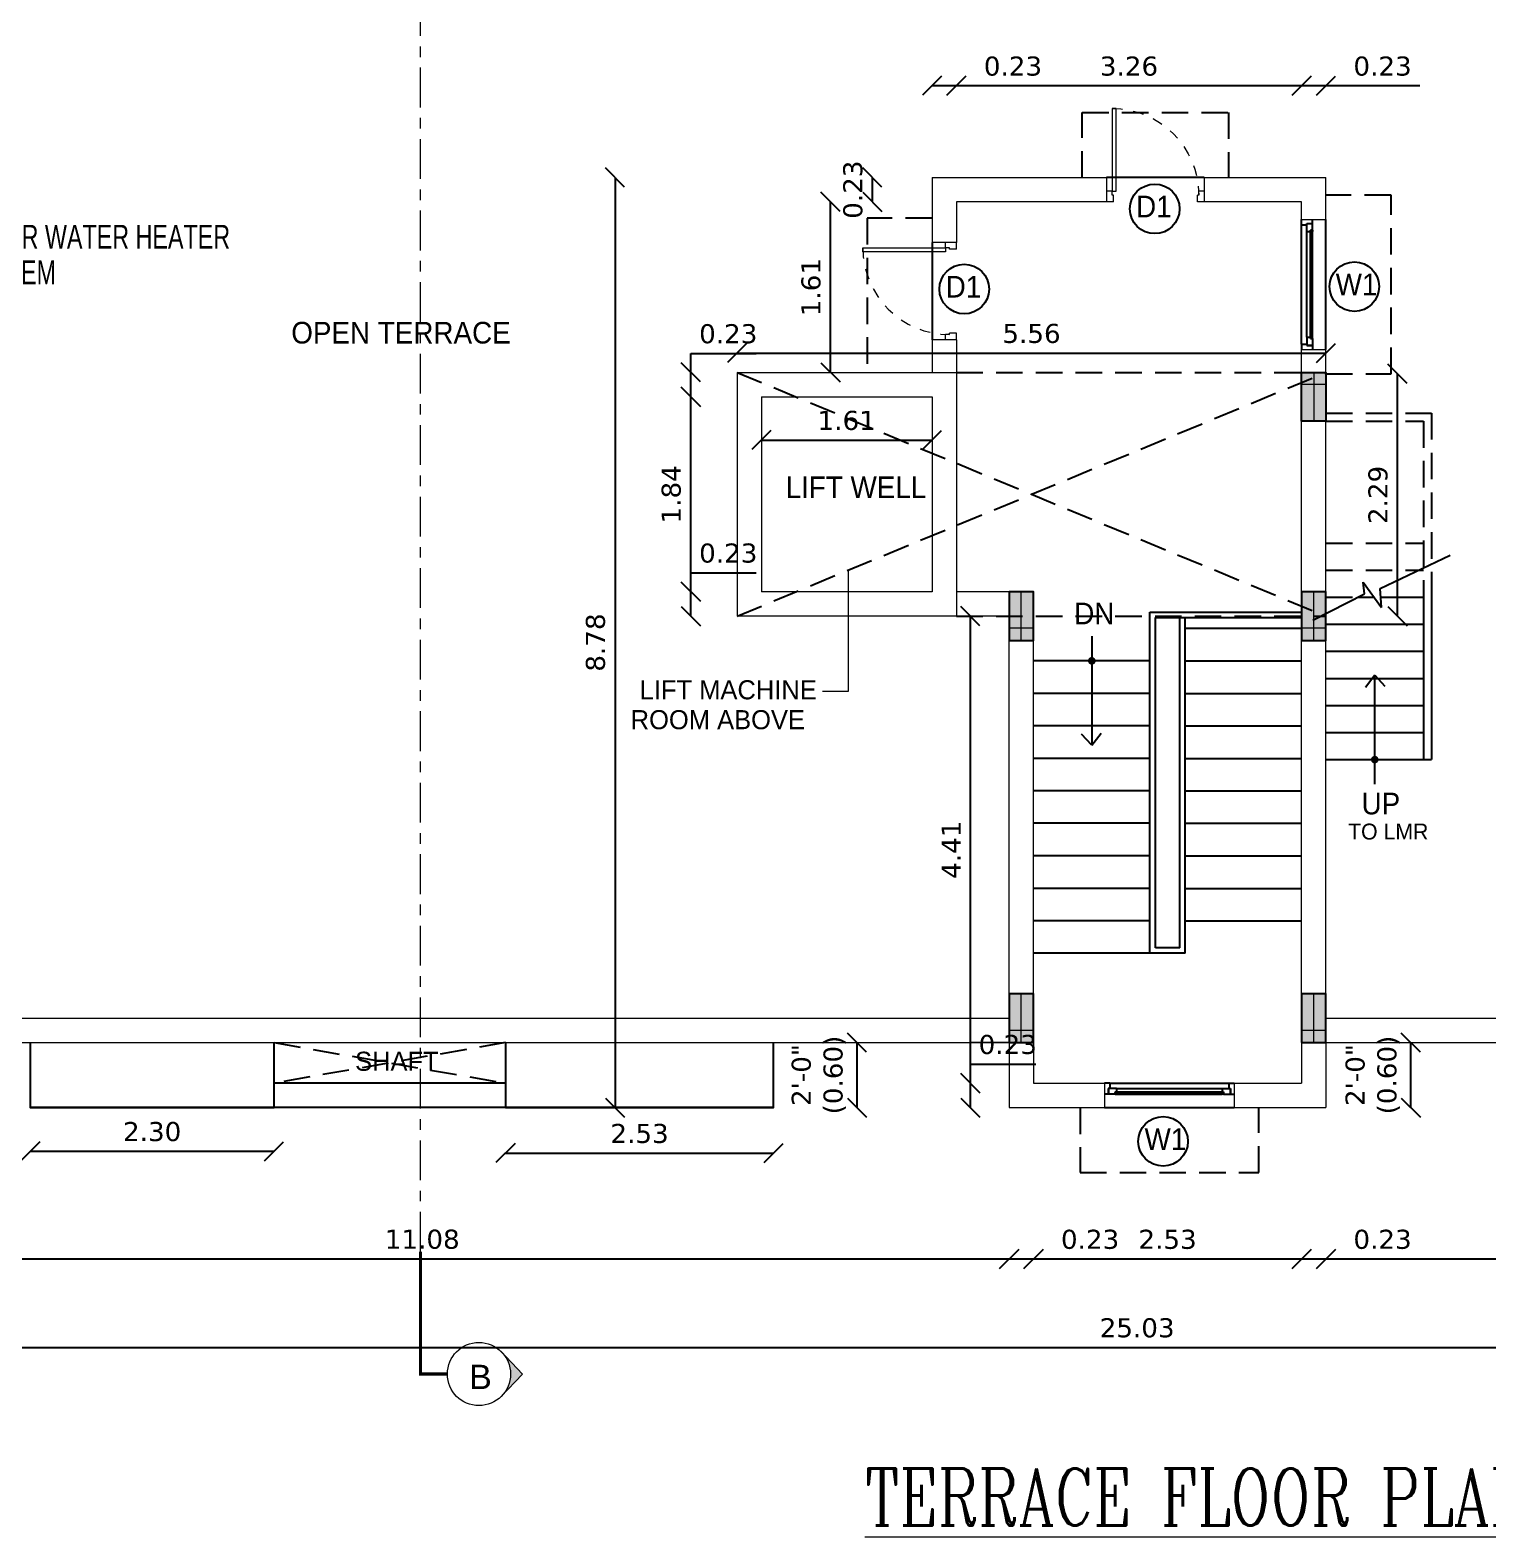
# Model space of a CAD drawing. Header units: metres. Extents: x 922 to 1088, y 813 to 878.
# Drawn here: x 1063.32 to 1077.08, y 821.23 to 835.45 of the extents above; entities that cross this region are included whole.
import ezdxf

# ---------------------------------------------------------------- set-up
doc = ezdxf.new("R2010")
doc.units = ezdxf.units.M
doc.header["$MEASUREMENT"] = 0
doc.header["$PDMODE"] = 2
doc.header["$PDSIZE"] = 50
for name, pattern in [('CENTER', [2, 1.25, -0.25, 0.25, -0.25]), ('HIDDEN', [0.375, 0.25, -0.125]), ('HIDDEN2', [0.1875, 0.125, -0.0625])]:
    doc.linetypes.add(name, pattern=pattern)
doc.layers.get('0').update_dxf_attribs({"lineweight": 0})
doc.layers.get('Defpoints').update_dxf_attribs({"lineweight": 0})
for name, color, linetype in [('ABOVE', 250, 'HIDDEN'), ('col hat', 254, 'Continuous'), ('COLUMN', 2, 'Continuous'), ('RAILING', 251, 'Continuous'), ('ROOM TEXT SCH', 7, 'Continuous'), ('STEPS', 250, 'Continuous'), ('stilt column', 7, 'HIDDEN2'), ('wall1', 125, 'Continuous'), ('WIN TEXT', 7, 'Continuous'), ('window', 252, 'Continuous')]:
    doc.layers.add(name, color=color, linetype=linetype)
for name, color, linetype, lineweight in [('DIM', 3, 'Continuous', 0), ('DOOR', 8, 'Continuous', 0), ('ED', 30, 'Continuous', 0), ('ROOM TEXT', 7, 'Continuous', 0), ('SECLINE', 2, 'CENTER', 0), ('TEXT', 7, 'Continuous', 0), ('wall', 7, 'Continuous', 0)]:
    doc.layers.add(name, color=color, linetype=linetype, lineweight=lineweight)
doc.styles.add('DM', font='arial.ttf', dxfattribs={"width": 0.7})
doc.styles.add('GPL$0$ROMANC', font='romanc', dxfattribs={"width": 0.75})
doc.styles.add('GRIDTEXT', font='arial.ttf', dxfattribs={"height": 6})
doc.styles.get("Standard").update_dxf_attribs({"font": 'verdana.ttf', "height": 0.18})
doc.styles.add('UATEXT', font='GOTHIC.TTF')
doc.styles.add('USA TEXT', font='GOTHIC.TTF', dxfattribs={"width": 0.8})
doc.dimstyles.new('ED', dxfattribs={"dimscale": 0, "dimtxt": 0.18, "dimasz": 0.18, "dimexe": 0, "dimexo": 0, "dimgap": 0.09, "dimtad": 1, "dimtoh": 1, "dimzin": 3, "dimdsep": 46, "dimtxsty": 'Standard', "dimblk": 'OBLIQUE', "dimcen": 0.09, "dimse1": 1, "dimse2": 1, "dimclrd": 251, "dimclrt": 30, "dimadec": 0, "dimazin": 0, "dimtfac": 1, "dimtmove": 0, "dimatfit": 3, "dimldrblk": 'ARCHTICK', "dimfxl": 0, "dimtolj": 1, "dimtzin": 0, "dimarcsym": 0})

# ---------------------------------------------------------------- blocks, each defined once
blk = doc.blocks.new('door 3')
at = {"layer": 'DOOR', "color": 252}
for p, q in [((0, 36), (0, 33.54)), ((0, 33.54), (2.5, 33.54)), ((2.5, 34.04), (4, 34.04)), ((2.5, 34.04), (2.5, 33.54)), ((4, 36), (4, 34.04)), ((0, 2.5), (0, 0)), ((0, 2.5), (2.5, 2.5)), ((2.5, 2.5), (2.5, 2)), ((2.5, 2), (4, 2)), ((4, 2), (4, 0))]:
    blk.add_line(p, q, dxfattribs=at)
at = {"layer": 'DOOR'}
blk.add_lwpolyline([(34.54, 2), (4, 2), (4, 3.5), (34.54, 3.5)], close=True, dxfattribs=at)
at = {"layer": 'DOOR', "color": 233, "linetype": 'HIDDEN'}
blk.add_arc((2.5, 2), 32.03, 0, 90, dxfattribs=at)
blk = doc.blocks.new('A$C2E3D07F4')
at = {"layer": 'col hat'}
h = blk.add_hatch(color=256, dxfattribs=at)
h.paths.add_polyline_path([(-4.5, 0), (-9, 0), (-9, -4.5), (-4.5, -4.5)])
h.paths.add_polyline_path([(-4.5, -4.5), (0, -4.5), (0, 0), (-4.5, 0)])
h.paths.add_polyline_path([(-4.5, -18), (0, -18), (0, -4.5), (-4.5, -4.5)])
h.paths.add_polyline_path([(-4.5, -4.5), (-9, -4.5), (-9, -18), (-4.5, -18)])
at = {"layer": 'COLUMN', "linetype": 'ByBlock'}
blk.add_lwpolyline([(0, 0), (-9, 0), (-9, -18), (0, -18)], close=True, dxfattribs=at)
at = {"layer": 'Defpoints', "color": 1}
for p, q in [((-4.5, 0), (-4.5, -18)), ((-9, -4.5), (0, -4.5))]:
    blk.add_line(p, q, dxfattribs=at)
blk = doc.blocks.new('_Oblique')
at = {"color": 0, "linetype": 'ByBlock', "lineweight": -2}
blk.add_line((-0.5, -0.5), (0.5, 0.5), dxfattribs=at)
blk = doc.blocks.new('*D252')
at = {"layer": 'Defpoints', "color": 0}
for p in [(1061.48, 826.126), (1072.558, 825.283), (1072.558, 823.854)]:
    blk.add_point(p, dxfattribs=at)
at = {"layer": 'ED', "color": 251, "lineweight": -2}
blk.add_line((1061.48, 823.854), (1072.558, 823.854), dxfattribs=at)
at = {"layer": 'ED', "color": 251, "lineweight": -2, "xscale": 0.18, "yscale": 0.18, "zscale": 0.18, "rotation": 180}
blk.add_blockref('_Oblique', (1061.48, 823.854), dxfattribs=at)
at = {"layer": 'ED', "color": 251, "lineweight": -2, "xscale": 0.18, "yscale": 0.18, "zscale": 0.18}
blk.add_blockref('_Oblique', (1072.558, 823.854), dxfattribs=at)
at = {"layer": 'ED', "color": 30, "insert": (1067.019, 824.039), "char_height": 0.18, "attachment_point": 5}
blk.add_mtext('\\A1;11.08', dxfattribs=at)
blk = doc.blocks.new('_ArchTick')
at = {"color": 0, "const_width": 0.15}
blk.add_lwpolyline([(-0.5, -0.5), (0.5, 0.5)], dxfattribs=at)
blk = doc.blocks.new('*D253')
at = {"layer": 'Defpoints', "color": 0}
for p in [(1072.788, 825.513), (1072.558, 825.283), (1072.788, 823.854)]:
    blk.add_point(p, dxfattribs=at)
at = {"layer": 'ED', "color": 251, "lineweight": -2}
for p, q in [((1072.558, 823.854), (1072.788, 823.854)), ((1072.788, 823.854), (1073.675, 823.854))]:
    blk.add_line(p, q, dxfattribs=at)
at = {"layer": 'ED', "color": 251, "lineweight": -2, "xscale": 0.18, "yscale": 0.18, "zscale": 0.18, "rotation": 180}
blk.add_blockref('_Oblique', (1072.558, 823.854), dxfattribs=at)
at = {"layer": 'ED', "color": 251, "lineweight": -2, "xscale": 0.18, "yscale": 0.18, "zscale": 0.18}
blk.add_blockref('_Oblique', (1072.788, 823.854), dxfattribs=at)
at = {"layer": 'ED', "color": 30, "insert": (1073.322, 824.038), "char_height": 0.18, "attachment_point": 5}
blk.add_mtext('\\A1;0.23', dxfattribs=at)
blk = doc.blocks.new('*D254')
at = {"layer": 'Defpoints', "color": 0}
for p in [(1072.788, 825.513), (1075.318, 825.513), (1075.318, 823.854)]:
    blk.add_point(p, dxfattribs=at)
at = {"layer": 'ED', "color": 251, "lineweight": -2}
blk.add_line((1072.788, 823.854), (1075.318, 823.854), dxfattribs=at)
at = {"layer": 'ED', "color": 251, "lineweight": -2, "xscale": 0.18, "yscale": 0.18, "zscale": 0.18, "rotation": 180}
blk.add_blockref('_Oblique', (1072.788, 823.854), dxfattribs=at)
at = {"layer": 'ED', "color": 251, "lineweight": -2, "xscale": 0.18, "yscale": 0.18, "zscale": 0.18}
blk.add_blockref('_Oblique', (1075.318, 823.854), dxfattribs=at)
at = {"layer": 'ED', "color": 30, "insert": (1074.053, 824.038), "char_height": 0.18, "attachment_point": 5}
blk.add_mtext('\\A1;2.53', dxfattribs=at)
blk = doc.blocks.new('*D255')
at = {"layer": 'Defpoints', "color": 0}
for p in [(1075.318, 825.513), (1075.548, 825.283), (1075.548, 823.854)]:
    blk.add_point(p, dxfattribs=at)
at = {"layer": 'ED', "color": 251, "lineweight": -2}
for p, q in [((1075.318, 823.854), (1075.548, 823.854)), ((1075.548, 823.854), (1076.435, 823.854))]:
    blk.add_line(p, q, dxfattribs=at)
at = {"layer": 'ED', "color": 251, "lineweight": -2, "xscale": 0.18, "yscale": 0.18, "zscale": 0.18, "rotation": 180}
blk.add_blockref('_Oblique', (1075.318, 823.854), dxfattribs=at)
at = {"layer": 'ED', "color": 251, "lineweight": -2, "xscale": 0.18, "yscale": 0.18, "zscale": 0.18}
blk.add_blockref('_Oblique', (1075.548, 823.854), dxfattribs=at)
at = {"layer": 'ED', "color": 30, "insert": (1076.082, 824.038), "char_height": 0.18, "attachment_point": 5}
blk.add_mtext('\\A1;0.23', dxfattribs=at)
blk = doc.blocks.new('*D256')
at = {"layer": 'Defpoints', "color": 0}
for p in [(1082.985, 826.126), (1075.548, 825.283), (1082.985, 823.854)]:
    blk.add_point(p, dxfattribs=at)
at = {"layer": 'ED', "color": 251, "lineweight": -2}
blk.add_line((1075.548, 823.854), (1082.985, 823.854), dxfattribs=at)
at = {"layer": 'ED', "color": 251, "lineweight": -2, "xscale": 0.18, "yscale": 0.18, "zscale": 0.18, "rotation": 180}
blk.add_blockref('_Oblique', (1075.548, 823.854), dxfattribs=at)
at = {"layer": 'ED', "color": 251, "lineweight": -2, "xscale": 0.18, "yscale": 0.18, "zscale": 0.18}
blk.add_blockref('_Oblique', (1082.985, 823.854), dxfattribs=at)
at = {"layer": 'ED', "color": 30, "insert": (1079.267, 824.034), "char_height": 0.18, "attachment_point": 5}
blk.add_mtext('\\A1;7.44', dxfattribs=at)
blk = doc.blocks.new('*D63')
at = {"layer": 'Defpoints', "color": 0}
for p in [(1061.25, 823.714), (1086.282, 823.714), (1086.282, 823.02)]:
    blk.add_point(p, dxfattribs=at)
at = {"layer": 'ED', "color": 251, "lineweight": -2}
blk.add_line((1061.25, 823.02), (1086.282, 823.02), dxfattribs=at)
at = {"layer": 'ED', "color": 251, "lineweight": -2, "xscale": 0.18, "yscale": 0.18, "zscale": 0.18, "rotation": 180}
blk.add_blockref('_Oblique', (1061.25, 823.02), dxfattribs=at)
at = {"layer": 'ED', "color": 251, "lineweight": -2, "xscale": 0.18, "yscale": 0.18, "zscale": 0.18}
blk.add_blockref('_Oblique', (1086.282, 823.02), dxfattribs=at)
at = {"layer": 'ED', "color": 30, "insert": (1073.766, 823.203), "char_height": 0.18, "attachment_point": 5}
blk.add_mtext('\\A1;25.03', dxfattribs=at)
blk = doc.blocks.new('*D65')
at = {"layer": 'Defpoints', "color": 0}
for p in [(1046.787, 826.51), (1047.681, 826.51), (1075.707, 825.896)]:
    blk.add_point(p, dxfattribs=at)
at = {"layer": 'ED', "color": 251, "lineweight": -2}
blk.add_line((1047.681, 825.896), (1047.681, 826.51), dxfattribs=at)
at = {"layer": 'ED', "color": 251, "lineweight": -2, "xscale": 0.18, "yscale": 0.18, "zscale": 0.18}
for p, rotation in [((1047.681, 826.51), 90), ((1047.681, 825.896), 270)]:
    blk.add_blockref('_Oblique', p, dxfattribs=dict(at, rotation=rotation))
at = {"layer": 'ED', "color": 30, "insert": (1047.32, 826.203), "char_height": 0.18, "attachment_point": 5, "rotation": 90}
blk.add_mtext('\\A1;2\'-0"\\P(0.60) ', dxfattribs=at)
blk = doc.blocks.new('*D264')
at = {"layer": 'Defpoints', "color": 0}
for p in [(1063.32, 825.283), (1065.62, 825.283), (1065.62, 824.871)]:
    blk.add_point(p, dxfattribs=at)
at = {"layer": 'ED', "color": 251, "lineweight": -2}
blk.add_line((1063.32, 824.871), (1065.62, 824.871), dxfattribs=at)
at = {"layer": 'ED', "color": 251, "lineweight": -2, "xscale": 0.18, "yscale": 0.18, "zscale": 0.18, "rotation": 180}
blk.add_blockref('_Oblique', (1063.32, 824.871), dxfattribs=at)
at = {"layer": 'ED', "color": 251, "lineweight": -2, "xscale": 0.18, "yscale": 0.18, "zscale": 0.18}
blk.add_blockref('_Oblique', (1065.62, 824.871), dxfattribs=at)
at = {"layer": 'ED', "color": 30, "insert": (1064.47, 825.055), "char_height": 0.18, "attachment_point": 5}
blk.add_mtext('\\A1;2.30', dxfattribs=at)
blk = doc.blocks.new('*D265')
at = {"layer": 'Defpoints', "color": 0}
for p in [(1067.805, 825.283), (1070.335, 825.283), (1070.335, 824.853)]:
    blk.add_point(p, dxfattribs=at)
at = {"layer": 'ED', "color": 251, "lineweight": -2}
blk.add_line((1067.805, 824.853), (1070.335, 824.853), dxfattribs=at)
at = {"layer": 'ED', "color": 251, "lineweight": -2, "xscale": 0.18, "yscale": 0.18, "zscale": 0.18, "rotation": 180}
blk.add_blockref('_Oblique', (1067.805, 824.853), dxfattribs=at)
at = {"layer": 'ED', "color": 251, "lineweight": -2, "xscale": 0.18, "yscale": 0.18, "zscale": 0.18}
blk.add_blockref('_Oblique', (1070.335, 824.853), dxfattribs=at)
at = {"layer": 'ED', "color": 30, "insert": (1069.07, 825.037), "char_height": 0.18, "attachment_point": 5}
blk.add_mtext('\\A1;2.53', dxfattribs=at)
blk = doc.blocks.new('*D272')
at = {"layer": 'Defpoints', "color": 0}
for p in [(1072.06, 834.928), (1071.83, 834.061), (1072.06, 833.831)]:
    blk.add_point(p, dxfattribs=at)
at = {"layer": 'ED', "color": 251, "lineweight": -2}
for p, q in [((1071.83, 834.928), (1072.06, 834.928)), ((1072.06, 834.928), (1072.947, 834.928))]:
    blk.add_line(p, q, dxfattribs=at)
at = {"layer": 'ED', "color": 251, "lineweight": -2, "xscale": 0.18, "yscale": 0.18, "zscale": 0.18, "rotation": 180}
blk.add_blockref('_Oblique', (1071.83, 834.928), dxfattribs=at)
at = {"layer": 'ED', "color": 251, "lineweight": -2, "xscale": 0.18, "yscale": 0.18, "zscale": 0.18}
blk.add_blockref('_Oblique', (1072.06, 834.928), dxfattribs=at)
at = {"layer": 'ED', "color": 30, "insert": (1072.594, 835.111), "char_height": 0.18, "attachment_point": 5}
blk.add_mtext('\\A1;0.23', dxfattribs=at)
blk = doc.blocks.new('*D225')
at = {"layer": 'Defpoints', "color": 0}
for p in [(1075.318, 834.928), (1072.06, 833.831), (1075.318, 833.831)]:
    blk.add_point(p, dxfattribs=at)
at = {"layer": 'ED', "color": 251, "lineweight": -2}
blk.add_line((1072.06, 834.928), (1075.318, 834.928), dxfattribs=at)
at = {"layer": 'ED', "color": 251, "lineweight": -2, "xscale": 0.18, "yscale": 0.18, "zscale": 0.18, "rotation": 180}
blk.add_blockref('_Oblique', (1072.06, 834.928), dxfattribs=at)
at = {"layer": 'ED', "color": 251, "lineweight": -2, "xscale": 0.18, "yscale": 0.18, "zscale": 0.18}
blk.add_blockref('_Oblique', (1075.318, 834.928), dxfattribs=at)
at = {"layer": 'ED', "color": 30, "insert": (1073.689, 835.111), "char_height": 0.18, "attachment_point": 5}
blk.add_mtext('\\A1;3.26', dxfattribs=at)
blk = doc.blocks.new('*D226')
at = {"layer": 'Defpoints', "color": 0}
for p in [(1075.548, 834.928), (1075.548, 834.061), (1075.318, 833.831)]:
    blk.add_point(p, dxfattribs=at)
at = {"layer": 'ED', "color": 251, "lineweight": -2}
for p, q in [((1075.318, 834.928), (1075.548, 834.928)), ((1075.548, 834.928), (1076.435, 834.928))]:
    blk.add_line(p, q, dxfattribs=at)
at = {"layer": 'ED', "color": 251, "lineweight": -2, "xscale": 0.18, "yscale": 0.18, "zscale": 0.18, "rotation": 180}
blk.add_blockref('_Oblique', (1075.318, 834.928), dxfattribs=at)
at = {"layer": 'ED', "color": 251, "lineweight": -2, "xscale": 0.18, "yscale": 0.18, "zscale": 0.18}
blk.add_blockref('_Oblique', (1075.548, 834.928), dxfattribs=at)
at = {"layer": 'ED', "color": 30, "insert": (1076.082, 835.111), "char_height": 0.18, "attachment_point": 5}
blk.add_mtext('\\A1;0.23', dxfattribs=at)
blk = doc.blocks.new('*D52')
at = {"layer": 'Defpoints', "color": 0}
for p in [(1072.192, 825.513), (1072.788, 825.513), (1072.558, 825.283)]:
    blk.add_point(p, dxfattribs=at)
at = {"layer": 'ED', "color": 251, "lineweight": -2}
for p, q in [((1072.192, 825.513), (1072.192, 825.693)), ((1072.192, 825.693), (1072.809, 825.693)), ((1072.192, 825.283), (1072.192, 825.513))]:
    blk.add_line(p, q, dxfattribs=at)
at = {"layer": 'ED', "color": 251, "lineweight": -2, "xscale": 0.18, "yscale": 0.18, "zscale": 0.18}
for p, rotation in [((1072.192, 825.513), 90), ((1072.192, 825.283), 270)]:
    blk.add_blockref('_Oblique', p, dxfattribs=dict(at, rotation=rotation))
at = {"layer": 'ED', "color": 30, "insert": (1072.545, 825.877), "char_height": 0.18, "attachment_point": 5}
blk.add_mtext('\\A1;0.23', dxfattribs=at)
blk = doc.blocks.new('*D227')
at = {"layer": 'Defpoints', "color": 0}
for p in [(1072.192, 829.921), (1072.558, 829.921), (1072.788, 825.513)]:
    blk.add_point(p, dxfattribs=at)
at = {"layer": 'ED', "color": 251, "lineweight": -2}
blk.add_line((1072.192, 825.513), (1072.192, 829.921), dxfattribs=at)
at = {"layer": 'ED', "color": 251, "lineweight": -2, "xscale": 0.18, "yscale": 0.18, "zscale": 0.18}
for p, rotation in [((1072.192, 829.921), 90), ((1072.192, 825.513), 270)]:
    blk.add_blockref('_Oblique', p, dxfattribs=dict(at, rotation=rotation))
at = {"layer": 'ED', "color": 30, "insert": (1072.011, 827.717), "char_height": 0.18, "attachment_point": 5, "rotation": 90}
blk.add_mtext('\\A1;4.41', dxfattribs=at)
blk = doc.blocks.new('*D228')
at = {"layer": 'Defpoints', "color": 0}
for p in [(1069.554, 830.151), (1070.22, 830.151), (1069.99, 829.921)]:
    blk.add_point(p, dxfattribs=at)
at = {"layer": 'ED', "color": 251, "lineweight": -2}
for p, q in [((1069.554, 830.151), (1069.554, 830.331)), ((1069.554, 830.331), (1070.171, 830.331)), ((1069.554, 829.921), (1069.554, 830.151))]:
    blk.add_line(p, q, dxfattribs=at)
at = {"layer": 'ED', "color": 251, "lineweight": -2, "xscale": 0.18, "yscale": 0.18, "zscale": 0.18}
for p, rotation in [((1069.554, 830.151), 90), ((1069.554, 829.921), 270)]:
    blk.add_blockref('_Oblique', p, dxfattribs=dict(at, rotation=rotation))
at = {"layer": 'ED', "color": 30, "insert": (1069.907, 830.515), "char_height": 0.18, "attachment_point": 5}
blk.add_mtext('\\A1;0.23', dxfattribs=at)
blk = doc.blocks.new('*D229')
at = {"layer": 'Defpoints', "color": 0}
for p in [(1069.554, 831.991), (1070.22, 831.991), (1070.22, 830.151)]:
    blk.add_point(p, dxfattribs=at)
at = {"layer": 'ED', "color": 251, "lineweight": -2}
blk.add_line((1069.554, 830.151), (1069.554, 831.991), dxfattribs=at)
at = {"layer": 'ED', "color": 251, "lineweight": -2, "xscale": 0.18, "yscale": 0.18, "zscale": 0.18}
for p, rotation in [((1069.554, 831.991), 90), ((1069.554, 830.151), 270)]:
    blk.add_blockref('_Oblique', p, dxfattribs=dict(at, rotation=rotation))
at = {"layer": 'ED', "color": 30, "insert": (1069.37, 831.071), "char_height": 0.18, "attachment_point": 5, "rotation": 90}
blk.add_mtext('\\A1;1.84', dxfattribs=at)
blk = doc.blocks.new('*D230')
at = {"layer": 'Defpoints', "color": 0}
for p in [(1069.554, 832.221), (1069.99, 832.221), (1070.22, 831.991)]:
    blk.add_point(p, dxfattribs=at)
at = {"layer": 'ED', "color": 251, "lineweight": -2}
for p, q in [((1069.554, 832.221), (1069.554, 832.401)), ((1069.554, 832.401), (1070.171, 832.401)), ((1069.554, 831.991), (1069.554, 832.221))]:
    blk.add_line(p, q, dxfattribs=at)
at = {"layer": 'ED', "color": 251, "lineweight": -2, "xscale": 0.18, "yscale": 0.18, "zscale": 0.18}
for p, rotation in [((1069.554, 832.221), 90), ((1069.554, 831.991), 270)]:
    blk.add_blockref('_Oblique', p, dxfattribs=dict(at, rotation=rotation))
at = {"layer": 'ED', "color": 30, "insert": (1069.907, 832.585), "char_height": 0.18, "attachment_point": 5}
blk.add_mtext('\\A1;0.23', dxfattribs=at)
blk = doc.blocks.new('*D231')
at = {"layer": 'Defpoints', "color": 0}
for p in [(1070.22, 831.991), (1071.83, 831.991), (1071.83, 831.583)]:
    blk.add_point(p, dxfattribs=at)
at = {"layer": 'ED', "color": 251, "lineweight": -2}
blk.add_line((1070.22, 831.583), (1071.83, 831.583), dxfattribs=at)
at = {"layer": 'ED', "color": 251, "lineweight": -2, "xscale": 0.18, "yscale": 0.18, "zscale": 0.18, "rotation": 180}
blk.add_blockref('_Oblique', (1070.22, 831.583), dxfattribs=at)
at = {"layer": 'ED', "color": 251, "lineweight": -2, "xscale": 0.18, "yscale": 0.18, "zscale": 0.18}
blk.add_blockref('_Oblique', (1071.83, 831.583), dxfattribs=at)
at = {"layer": 'ED', "color": 30, "insert": (1071.025, 831.767), "char_height": 0.18, "attachment_point": 5}
blk.add_mtext('\\A1;1.61', dxfattribs=at)
blk = doc.blocks.new('*D232')
at = {"layer": 'Defpoints', "color": 0}
for p in [(1070.872, 833.831), (1072.06, 833.831), (1071.83, 832.221)]:
    blk.add_point(p, dxfattribs=at)
at = {"layer": 'ED', "color": 251, "lineweight": -2}
blk.add_line((1070.872, 832.221), (1070.872, 833.831), dxfattribs=at)
at = {"layer": 'ED', "color": 251, "lineweight": -2, "xscale": 0.18, "yscale": 0.18, "zscale": 0.18}
for p, rotation in [((1070.872, 833.831), 90), ((1070.872, 832.221), 270)]:
    blk.add_blockref('_Oblique', p, dxfattribs=dict(at, rotation=rotation))
at = {"layer": 'ED', "color": 30, "insert": (1070.689, 833.026), "char_height": 0.18, "attachment_point": 5, "rotation": 90}
blk.add_mtext('\\A1;1.61', dxfattribs=at)
blk = doc.blocks.new('*D53')
at = {"layer": 'Defpoints', "color": 0}
for p in [(1071.267, 834.061), (1071.83, 834.061), (1072.06, 833.831)]:
    blk.add_point(p, dxfattribs=at)
at = {"layer": 'ED', "color": 251, "lineweight": -2}
blk.add_line((1071.267, 833.831), (1071.267, 834.061), dxfattribs=at)
at = {"layer": 'ED', "color": 251, "lineweight": -2, "xscale": 0.18, "yscale": 0.18, "zscale": 0.18}
for p, rotation in [((1071.267, 834.061), 90), ((1071.267, 833.831), 270)]:
    blk.add_blockref('_Oblique', p, dxfattribs=dict(at, rotation=rotation))
at = {"layer": 'ED', "color": 30, "insert": (1071.084, 833.946), "char_height": 0.18, "attachment_point": 5, "rotation": 90}
blk.add_mtext('\\A1;0.23', dxfattribs=at)
blk = doc.blocks.new('*D54')
at = {"layer": 'Defpoints', "color": 0}
for p in [(1071.83, 834.061), (1068.839, 825.283), (1072.558, 825.283)]:
    blk.add_point(p, dxfattribs=at)
at = {"layer": 'ED', "color": 251, "lineweight": -2}
blk.add_line((1068.839, 834.061), (1068.839, 825.283), dxfattribs=at)
at = {"layer": 'ED', "color": 251, "lineweight": -2, "xscale": 0.18, "yscale": 0.18, "zscale": 0.18}
for p, rotation in [((1068.839, 834.061), 90), ((1068.839, 825.283), 270)]:
    blk.add_blockref('_Oblique', p, dxfattribs=dict(at, rotation=rotation))
at = {"layer": 'ED', "color": 30, "insert": (1068.655, 829.672), "char_height": 0.18, "attachment_point": 5, "rotation": 90}
blk.add_mtext('\\A1;8.78', dxfattribs=at)
blk = doc.blocks.new('*D236')
at = {"layer": 'Defpoints', "color": 0}
for p in [(1075.548, 832.404), (1069.99, 832.221), (1075.548, 832.208)]:
    blk.add_point(p, dxfattribs=at)
at = {"layer": 'ED', "color": 251, "lineweight": -2}
blk.add_line((1069.99, 832.404), (1075.548, 832.404), dxfattribs=at)
at = {"layer": 'ED', "color": 251, "lineweight": -2, "xscale": 0.18, "yscale": 0.18, "zscale": 0.18, "rotation": 180}
blk.add_blockref('_Oblique', (1069.99, 832.404), dxfattribs=at)
at = {"layer": 'ED', "color": 251, "lineweight": -2, "xscale": 0.18, "yscale": 0.18, "zscale": 0.18}
blk.add_blockref('_Oblique', (1075.548, 832.404), dxfattribs=at)
at = {"layer": 'ED', "color": 30, "insert": (1072.769, 832.588), "char_height": 0.18, "attachment_point": 5}
blk.add_mtext('\\A1;5.56', dxfattribs=at)
blk = doc.blocks.new('*D56')
at = {"layer": 'Defpoints', "color": 0}
for p in [(1075.548, 832.208), (1076.223, 832.208), (1076.282, 829.921)]:
    blk.add_point(p, dxfattribs=at)
at = {"layer": 'ED', "color": 251, "lineweight": -2}
blk.add_line((1076.223, 829.921), (1076.223, 832.208), dxfattribs=at)
at = {"layer": 'ED', "color": 251, "lineweight": -2, "xscale": 0.18, "yscale": 0.18, "zscale": 0.18}
for p, rotation in [((1076.223, 832.208), 90), ((1076.223, 829.921), 270)]:
    blk.add_blockref('_Oblique', p, dxfattribs=dict(at, rotation=rotation))
at = {"layer": 'ED', "color": 30, "insert": (1076.04, 831.065), "char_height": 0.18, "attachment_point": 5, "rotation": 90}
blk.add_mtext('\\A1;2.29', dxfattribs=at)
blk = doc.blocks.new('*D88')
at = {"layer": 'Defpoints', "color": 0}
for p in [(1070.22, 825.896), (1071.123, 825.896), (1070.22, 825.283)]:
    blk.add_point(p, dxfattribs=at)
at = {"layer": 'ED', "color": 251, "lineweight": -2}
blk.add_line((1071.123, 825.283), (1071.123, 825.896), dxfattribs=at)
at = {"layer": 'ED', "color": 251, "lineweight": -2, "xscale": 0.18, "yscale": 0.18, "zscale": 0.18}
for p, rotation in [((1071.123, 825.896), 90), ((1071.123, 825.283), 270)]:
    blk.add_blockref('_Oblique', p, dxfattribs=dict(at, rotation=rotation))
at = {"layer": 'ED', "color": 30, "insert": (1070.762, 825.59), "char_height": 0.18, "attachment_point": 5, "rotation": 90}
blk.add_mtext('\\A1;2\'-0"\\P(0.60) ', dxfattribs=at)
blk = doc.blocks.new('*D91')
at = {"layer": 'Defpoints', "color": 0}
for p in [(1075.408, 825.896), (1076.349, 825.896), (1075.408, 825.283)]:
    blk.add_point(p, dxfattribs=at)
at = {"layer": 'ED', "color": 251, "lineweight": -2}
blk.add_line((1076.349, 825.283), (1076.349, 825.896), dxfattribs=at)
at = {"layer": 'ED', "color": 251, "lineweight": -2, "xscale": 0.18, "yscale": 0.18, "zscale": 0.18}
for p, rotation in [((1076.349, 825.896), 90), ((1076.349, 825.283), 270)]:
    blk.add_blockref('_Oblique', p, dxfattribs=dict(at, rotation=rotation))
at = {"layer": 'ED', "color": 30, "insert": (1075.989, 825.59), "char_height": 0.18, "attachment_point": 5, "rotation": 90}
blk.add_mtext('\\A1;2\'-0"\\P(0.60)  ', dxfattribs=at)

msp = doc.modelspace()

# ---------------------------------------------------------------- hatches: boundary and pattern name
at = {"layer": 'SECLINE'}
msp.add_hatch(color=41, dxfattribs=at).paths.add_polyline_path([(1067.965, 822.768), (1067.78, 822.963, -0.372105), (1067.78, 822.573)])

# ---------------------------------------------------------------- linework, layer by layer
at = {"layer": 'ABOVE'}
for p, q in [((1069.99, 829.921), (1075.548, 832.221)), ((1069.99, 832.221), (1075.548, 829.921)), ((1072.06, 832.221), (1075.548, 832.221)), ((1072.06, 829.921), (1075.548, 829.921)), ((1065.62, 825.896), (1067.805, 825.513)), ((1067.805, 825.896), (1065.62, 825.513))]:
    msp.add_line(p, q, dxfattribs=at)
for points in [[(1073.248, 834.061), (1073.248, 834.675), (1074.628, 834.675), (1074.628, 834.061)], [(1075.548, 832.208), (1076.162, 832.208), (1076.162, 833.895), (1075.548, 833.895)], [(1071.83, 833.678), (1071.217, 833.678), (1071.217, 832.221)], [(1073.227, 825.283), (1073.227, 824.67), (1074.913, 824.67), (1074.913, 825.283)]]:
    msp.add_lwpolyline(points, dxfattribs=at)
at = {"layer": 'ED'}
msp.add_lwpolyline([(1071.039, 830.356), (1071.039, 829.21), (1070.796, 829.21)], dxfattribs=at)
at = {"layer": 'RAILING', "linetype": 'HIDDEN'}
for p, q in [((1075.548, 831.838), (1076.545, 831.838)), ((1076.545, 831.838), (1076.545, 830.1)), ((1075.548, 831.761), (1076.468, 831.761)), ((1076.468, 831.761), (1076.468, 830.1))]:
    msp.add_line(p, q, dxfattribs=at)
at = {"layer": 'RAILING'}
for p, q in [((1076.468, 830.1), (1076.468, 828.567)), ((1076.545, 830.1), (1076.545, 828.567)), ((1073.887, 826.739), (1073.887, 829.959)), ((1073.887, 829.959), (1075.318, 829.959)), ((1073.938, 826.79), (1073.938, 829.908)), ((1073.938, 829.908), (1075.318, 829.908)), ((1074.168, 826.79), (1074.168, 829.908)), ((1074.219, 826.739), (1074.219, 829.908)), ((1074.168, 826.79), (1073.938, 826.79)), ((1074.219, 826.739), (1073.887, 826.739))]:
    msp.add_line(p, q, dxfattribs=at)
at = {"layer": 'SECLINE', "linetype": 'CENTER', "ltscale": 0.3}
msp.add_line((1067.003, 823.923), (1067.003, 841.829), dxfattribs=at)
at = {"layer": 'SECLINE', "color": 41, "linetype": 'Continuous'}
for q in [(1067.76, 822.984), (1067.76, 822.552)]:
    msp.add_line((1067.965, 822.768), q, dxfattribs=at)
at = {"layer": 'SECLINE', "linetype": 'CENTER', "ltscale": 0.3, "const_width": 0.0303}
msp.add_lwpolyline([(1067.256, 822.768), (1067.003, 822.768), (1067.003, 823.923)], dxfattribs=at)
at = {"layer": 'SECLINE', "color": 41, "linetype": 'Continuous'}
msp.add_circle((1067.554, 822.768), 0.298, dxfattribs=at)
msp.add_circle((1067.554, 822.768), 0.298, dxfattribs=at)
at = {"layer": 'STEPS'}
for p, q in [((1074.398, 834.061), (1073.478, 834.061)), ((1071.83, 833.448), (1071.83, 832.528)), ((1075.851, 830.1), (1076.001, 830.1)), ((1076.065, 830.1), (1076.468, 830.1)), ((1074.219, 829.806), (1075.318, 829.806)), ((1075.548, 829.845), (1076.468, 829.845)), ((1073.887, 829.499), (1072.788, 829.499)), ((1074.219, 829.499), (1075.318, 829.499)), ((1075.548, 829.589), (1076.468, 829.589)), ((1075.548, 829.334), (1076.468, 829.334)), ((1073.887, 829.192), (1072.788, 829.192)), ((1074.219, 829.192), (1075.318, 829.192)), ((1075.548, 829.078), (1076.468, 829.078)), ((1073.887, 828.886), (1072.788, 828.886)), ((1074.219, 828.886), (1075.318, 828.886)), ((1075.548, 828.823), (1076.468, 828.823)), ((1073.887, 828.579), (1072.788, 828.579)), ((1074.219, 828.579), (1075.318, 828.579)), ((1075.548, 828.567), (1076.468, 828.567)), ((1076.468, 828.567), (1076.545, 828.567)), ((1073.887, 828.272), (1072.788, 828.272)), ((1074.219, 828.272), (1075.318, 828.272)), ((1073.887, 827.966), (1072.788, 827.966)), ((1074.219, 827.966), (1075.318, 827.966)), ((1073.887, 827.659), (1072.788, 827.659)), ((1074.219, 827.659), (1075.318, 827.659)), ((1073.887, 827.352), (1072.788, 827.352)), ((1074.219, 827.352), (1075.318, 827.352)), ((1073.887, 827.046), (1072.788, 827.046)), ((1074.219, 827.046), (1075.318, 827.046)), ((1073.887, 826.739), (1072.788, 826.739))]:
    msp.add_line(p, q, dxfattribs=at)
at = {"layer": 'STEPS', "linetype": 'HIDDEN'}
for p, q in [((1075.548, 830.611), (1076.468, 830.611)), ((1075.548, 830.356), (1076.468, 830.356)), ((1075.548, 830.1), (1075.851, 830.1))]:
    msp.add_line(p, q, dxfattribs=at)
at = {"layer": 'wall', "color": 1}
for p, q in [((1071.83, 834.061), (1073.478, 834.061)), ((1071.83, 834.061), (1071.83, 833.448)), ((1073.478, 834.061), (1073.478, 833.831)), ((1074.398, 834.061), (1075.548, 834.061)), ((1074.398, 834.061), (1074.398, 833.831)), ((1075.548, 833.665), (1075.548, 834.061)), ((1073.478, 833.831), (1072.06, 833.831)), ((1072.06, 833.831), (1072.06, 833.448)), ((1075.318, 833.831), (1074.398, 833.831)), ((1075.318, 833.665), (1075.318, 833.831)), ((1075.318, 833.665), (1075.548, 833.665)), ((1072.06, 833.448), (1071.83, 833.448)), ((1072.06, 832.528), (1071.83, 832.528)), ((1071.83, 832.528), (1071.83, 832.221)), ((1072.06, 832.528), (1072.06, 832.221)), ((1075.318, 825.896), (1075.318, 832.438)), ((1075.318, 832.438), (1075.548, 832.438)), ((1075.548, 826.126), (1075.548, 832.438)), ((1069.99, 832.221), (1072.06, 832.221)), ((1069.99, 832.221), (1069.99, 829.921)), ((1072.06, 832.221), (1072.06, 829.921)), ((1070.22, 831.991), (1071.83, 831.991)), ((1070.22, 831.991), (1070.22, 830.151)), ((1071.83, 831.991), (1071.83, 830.151)), ((1071.83, 830.151), (1070.22, 830.151)), ((1072.788, 830.151), (1072.06, 830.151)), ((1072.06, 829.921), (1069.99, 829.921)), ((1072.558, 829.921), (1072.06, 829.921)), ((1072.788, 825.896), (1072.788, 829.921)), ((1072.558, 826.356), (1072.558, 829.691)), ((1065.62, 825.896), (1065.62, 825.283)), ((1067.805, 825.283), (1067.805, 825.896)), ((1072.788, 825.896), (1072.194, 825.896)), ((1072.558, 825.896), (1072.558, 825.283)), ((1072.788, 825.896), (1072.788, 825.513)), ((1075.318, 825.896), (1075.548, 825.896)), ((1075.318, 825.896), (1075.318, 825.513)), ((1075.548, 825.896), (1075.548, 825.283)), ((1072.788, 825.513), (1073.457, 825.513)), ((1073.457, 825.513), (1073.457, 825.283)), ((1074.683, 825.513), (1075.318, 825.513)), ((1074.683, 825.513), (1074.683, 825.283)), ((1072.558, 825.283), (1073.457, 825.283)), ((1074.683, 825.283), (1075.548, 825.283))]:
    msp.add_line(p, q, dxfattribs=at)
for points in [[(1075.548, 825.896), (1083.215, 825.896), (1083.215, 826.51), (1086.282, 826.51), (1086.282, 840.425), (1079.957, 840.424), (1079.957, 836.208), (1077.465, 836.208), (1077.465, 840.425), (1072.558, 840.425), (1072.558, 839.198), (1066.31, 839.198), (1066.31, 840.425), (1060.637, 840.425), (1060.637, 835.978), (1061.25, 835.978), (1061.25, 832.221), (1061.25, 825.896), (1072.558, 825.896)], [(1086.052, 828.499), (1086.052, 840.195), (1080.187, 840.194), (1080.187, 835.978), (1077.235, 835.978), (1077.235, 840.195), (1072.788, 840.195), (1072.788, 838.968), (1066.08, 838.968), (1066.08, 840.195), (1060.867, 840.195), (1060.867, 836.208), (1061.48, 836.208), (1061.48, 832.221), (1061.48, 826.126), (1072.558, 826.126)], [(1075.548, 826.126), (1082.985, 826.126), (1082.985, 826.74)]]:
    msp.add_lwpolyline(points, dxfattribs=at)
at = {"layer": 'wall', "color": 1, "const_width": 0.0345}
for points in [[(1073.357, 829.499, 1), (1073.319, 829.499, 1)], [(1075.99, 828.567, 1), (1076.027, 828.567, 1)]]:
    msp.add_lwpolyline(points, format="xyb", close=True, dxfattribs=at)
at = {"layer": 'wall1', "color": 251}
for p, q in [((1076.059, 830.181), (1076.72, 830.496)), ((1075.912, 830.131), (1075.898, 830.243)), ((1075.898, 830.243), (1076.072, 830.003)), ((1075.424, 829.882), (1075.912, 830.131)), ((1076.072, 830.003), (1076.059, 830.181)), ((1073.338, 829.731), (1073.338, 828.702)), ((1076.008, 829.365), (1075.921, 829.248)), ((1076.008, 828.336), (1076.008, 829.365)), ((1076.008, 829.365), (1076.104, 829.26)), ((1073.338, 828.702), (1073.242, 828.807)), ((1073.338, 828.702), (1073.426, 828.818))]:
    msp.add_line(p, q, dxfattribs=at)
at = {"layer": 'WIN TEXT', "color": 8}
for centre in [(1073.932, 833.765), (1072.134, 833.008), (1075.816, 833.031), (1074.011, 824.964)]:
    msp.add_circle(centre, 0.234, dxfattribs=at)
at = {"layer": 'window', "color": 252}
for p, q in [((1075.318, 833.614), (1075.318, 833.665)), ((1075.318, 832.489), (1075.318, 833.614)), ((1075.318, 833.614), (1075.369, 833.614)), ((1075.369, 833.627), (1075.421, 833.627)), ((1075.369, 833.627), (1075.421, 833.627)), ((1075.369, 833.55), (1075.369, 833.627)), ((1075.369, 833.614), (1075.369, 833.627)), ((1075.421, 833.627), (1075.421, 833.665)), ((1075.421, 833.563), (1075.421, 833.627)), ((1075.548, 832.438), (1075.548, 833.665)), ((1075.369, 833.55), (1075.401, 833.55)), ((1075.401, 833.563), (1075.421, 833.563)), ((1075.401, 833.563), (1075.401, 833.55)), ((1075.408, 833.563), (1075.401, 833.563)), ((1075.408, 833.563), (1075.421, 833.563)), ((1075.408, 833.55), (1075.408, 833.563)), ((1075.408, 833.55), (1075.421, 833.55)), ((1075.421, 833.563), (1075.421, 833.55)), ((1075.318, 832.489), (1075.369, 832.489)), ((1075.318, 832.489), (1075.318, 832.438)), ((1075.369, 832.553), (1075.369, 832.477)), ((1075.369, 832.553), (1075.401, 832.553)), ((1075.369, 832.489), (1075.369, 832.476)), ((1075.369, 832.477), (1075.421, 832.477)), ((1075.369, 832.476), (1075.421, 832.476)), ((1075.401, 832.54), (1075.401, 832.553)), ((1075.401, 832.54), (1075.421, 832.54)), ((1075.408, 832.553), (1075.408, 832.54)), ((1075.408, 832.553), (1075.421, 832.553)), ((1075.408, 832.54), (1075.421, 832.54)), ((1075.421, 832.54), (1075.421, 832.553)), ((1075.421, 832.54), (1075.421, 832.477)), ((1075.421, 832.476), (1075.421, 832.438)), ((1070.335, 825.283), (1070.335, 825.896)), ((1067.805, 825.513), (1065.62, 825.513)), ((1073.508, 825.513), (1073.457, 825.513)), ((1073.508, 825.513), (1074.632, 825.513)), ((1073.508, 825.513), (1073.508, 825.463)), ((1074.632, 825.513), (1074.632, 825.463)), ((1074.632, 825.513), (1074.683, 825.513)), ((1073.494, 825.411), (1073.457, 825.411)), ((1073.494, 825.463), (1073.494, 825.411)), ((1073.508, 825.463), (1073.494, 825.463)), ((1073.495, 825.462), (1073.495, 825.411)), ((1073.572, 825.462), (1073.495, 825.462)), ((1073.558, 825.411), (1073.495, 825.411)), ((1073.558, 825.43), (1073.558, 825.411)), ((1073.558, 825.43), (1073.572, 825.43)), ((1073.559, 825.423), (1073.559, 825.411)), ((1073.572, 825.423), (1073.559, 825.423)), ((1073.559, 825.411), (1073.572, 825.411)), ((1073.572, 825.462), (1073.572, 825.43)), ((1073.572, 825.423), (1073.572, 825.411)), ((1074.568, 825.462), (1074.645, 825.462)), ((1074.568, 825.462), (1074.568, 825.43)), ((1074.582, 825.43), (1074.568, 825.43)), ((1074.568, 825.423), (1074.581, 825.423)), ((1074.568, 825.423), (1074.568, 825.411)), ((1074.581, 825.411), (1074.568, 825.411)), ((1074.581, 825.424), (1074.581, 825.43)), ((1074.581, 825.423), (1074.581, 825.411)), ((1074.582, 825.43), (1074.582, 825.411)), ((1074.582, 825.411), (1074.645, 825.411)), ((1074.632, 825.463), (1074.646, 825.463)), ((1074.645, 825.462), (1074.645, 825.411)), ((1074.646, 825.463), (1074.646, 825.411)), ((1074.646, 825.411), (1074.683, 825.411)), ((1065.62, 825.283), (1063.32, 825.283)), ((1067.805, 825.283), (1065.62, 825.283)), ((1070.335, 825.283), (1067.805, 825.283)), ((1073.457, 825.283), (1074.683, 825.283))]:
    msp.add_line(p, q, dxfattribs=at)
at = {"layer": 'window', "color": 250}
for p, q in [((1075.369, 832.553), (1075.369, 833.55)), ((1075.421, 832.553), (1075.421, 833.55)), ((1073.572, 825.462), (1074.568, 825.462)), ((1073.572, 825.411), (1074.568, 825.411))]:
    msp.add_line(p, q, dxfattribs=at)
at = {"layer": 'window', "color": 4}
for p, q in [((1075.401, 832.54), (1075.401, 833.563)), ((1075.408, 832.54), (1075.408, 833.563)), ((1075.408, 832.54), (1075.401, 832.54)), ((1073.559, 825.43), (1074.581, 825.43)), ((1073.559, 825.424), (1073.559, 825.43)), ((1073.559, 825.424), (1074.581, 825.424))]:
    msp.add_line(p, q, dxfattribs=at)
at = {"layer": 'window', "color": 252}
for points in [[(1063.32, 825.896), (1063.32, 825.283), (1065.62, 825.283), (1065.62, 825.896)], [(1067.805, 825.896), (1067.805, 825.283), (1070.335, 825.283), (1070.335, 825.896)]]:
    msp.add_lwpolyline(points, dxfattribs=at)

# ---------------------------------------------------------------- block references
at = {"layer": 'COLUMN', "linetype": 'ByBlock', "xscale": 0.0255555555555556, "yscale": 0.0255555555555556, "zscale": 0.0255555555555556, "rotation": 180}
for p in [(1072.558, 829.691), (1075.318, 829.691), (1072.558, 825.896), (1075.318, 825.896)]:
    msp.add_blockref('A$C2E3D07F4', p, dxfattribs=at)
at = {"layer": 'DOOR', "yscale": 0.0255555555555556, "zscale": 0.0255555555555556}
for p, xscale, rotation in [((1073.478, 833.831), -0.0255555555555556, 270), ((1072.06, 833.448), 0.0255555555555556, 180)]:
    msp.add_blockref('door 3', p, dxfattribs=dict(at, xscale=xscale, rotation=rotation))
at = {"layer": 'stilt column', "linetype": 'ByBlock', "xscale": -0.0255555555555556, "yscale": 0.0255555555555556, "zscale": 0.0255555555555556}
msp.add_blockref('A$C2E3D07F4', (1075.318, 832.221), dxfattribs=at)

# ---------------------------------------------------------------- texts
at = {"layer": 'DIM', "style": 'DM', "width": 0.7}
for s, p in [('SOLAR WATER HEATER', (1062.651, 833.389)), ('SYSTEM', (1062.658, 833.054))]:
    msp.add_text(s, height=0.225, dxfattribs=at).set_placement(p)
at = {"layer": 'ROOM TEXT', "style": 'UATEXT'}
for s, height, p in [('LIFT MACHINE', 0.18, (1069.071, 829.136)), ('ROOM ABOVE', 0.18, (1068.986, 828.854)), ('TO LMR', 0.15, (1075.757, 827.813)), ('SHAFT', 0.18, (1066.385, 825.63))]:
    msp.add_text(s, height=height, dxfattribs=at).set_placement(p)
at = {"layer": 'ROOM TEXT SCH', "color": 7, "style": 'USA TEXT', "width": 0.96}
for s, height, p in [('D1', 0.2044, (1073.756, 833.685)), ('D1', 0.2044, (1071.959, 832.928)), ('W1', 0.2044, (1075.64, 832.95)), ('OPEN TERRACE', 0.20444, (1065.783, 832.494)), ('LIFT WELL', 0.2044, (1070.449, 831.035)), ('DN', 0.2044, (1073.172, 829.844)), ('UP', 0.2044, (1075.884, 828.05)), ('W1', 0.2044, (1073.836, 824.883))]:
    msp.add_text(s, height=height, dxfattribs=at).set_placement(p)
at = {"layer": 'SECLINE', "color": 6, "style": 'GRIDTEXT'}
msp.add_text('B', height=0.23, rotation=0, dxfattribs=at).set_placement((1067.461, 822.626))
at = {"layer": 'TEXT', "style": 'GPL$0$ROMANC', "width": 0.75}
msp.add_text('%%UTERRACE FLOOR PLAN', height=0.53667, dxfattribs=at).set_placement((1071.195, 821.339))

# ---------------------------------------------------------------- dimensions: what is measured, and where the dimension line sits
at = {"layer": 'ED'}
for base, p1, p2, picture, middle in [((1072.06, 834.928), (1071.83, 834.061), (1072.06, 833.831), '*D272', (1072.594, 835.111)), ((1075.318, 834.928), (1072.06, 833.831), (1075.318, 833.831), '*D225', (1073.689, 835.111)), ((1075.548, 834.928), (1075.318, 833.831), (1075.548, 834.061), '*D226', (1076.082, 835.111)), ((1075.548, 832.404), (1069.99, 832.221), (1075.548, 832.208), '*D236', (1072.769, 832.588)), ((1071.83, 831.583), (1070.22, 831.991), (1071.83, 831.991), '*D231', (1071.025, 831.767)), ((1072.558, 823.854), (1061.48, 826.126), (1072.558, 825.283), '*D252', (1067.019, 824.039)), ((1082.985, 823.854), (1075.548, 825.283), (1082.985, 826.126), '*D256', (1079.267, 824.034)), ((1072.788, 823.854), (1072.558, 825.283), (1072.788, 825.513), '*D253', (1073.322, 824.038)), ((1075.318, 823.854), (1072.788, 825.513), (1075.318, 825.513), '*D254', (1074.053, 824.038)), ((1075.548, 823.854), (1075.318, 825.513), (1075.548, 825.283), '*D255', (1076.082, 824.038)), ((1065.62, 824.871), (1063.32, 825.283), (1065.62, 825.283), '*D264', (1064.47, 825.055)), ((1070.335, 824.853), (1067.805, 825.283), (1070.335, 825.283), '*D265', (1069.07, 825.037)), ((1086.282, 823.02), (1061.25, 823.714), (1086.282, 823.714), '*D63', (1073.766, 823.203))]:
    dim = msp.add_linear_dim(base=base, p1=p1, p2=p2, dimstyle='ED', override={"dimscale": 1, "dimpost": '\\X'}, dxfattribs=at)
    dim.commit()
    dim.dimension.update_dxf_attribs({"geometry": picture, "text_midpoint": middle})
dim = msp.add_linear_dim(base=(1071.267, 834.061), p1=(1072.06, 833.831), p2=(1071.83, 834.061), angle=90, dimstyle='ED', override={"dimscale": 1, "dimpost": '\\X'}, dxfattribs=at)
dim.commit()
dim.dimension.update_dxf_attribs({"geometry": '*D53', "text_midpoint": (1071.267, 833.946), "dimtype": 160})
for base, p1, p2, picture, middle in [((1068.839, 825.283), (1071.83, 834.061), (1072.558, 825.283), '*D54', (1068.655, 829.672)), ((1070.872, 833.831), (1071.83, 832.221), (1072.06, 833.831), '*D232', (1070.689, 833.026)), ((1069.554, 832.221), (1070.22, 831.991), (1069.99, 832.221), '*D230', (1069.907, 832.585)), ((1076.223, 832.208), (1076.282, 829.921), (1075.548, 832.208), '*D56', (1076.04, 831.065)), ((1069.554, 831.991), (1070.22, 830.151), (1070.22, 831.991), '*D229', (1069.37, 831.071)), ((1069.554, 830.151), (1069.99, 829.921), (1070.22, 830.151), '*D228', (1069.907, 830.515)), ((1072.192, 829.921), (1072.788, 825.513), (1072.558, 829.921), '*D227', (1072.011, 827.717)), ((1072.192, 825.513), (1072.558, 825.283), (1072.788, 825.513), '*D52', (1072.545, 825.877))]:
    dim = msp.add_linear_dim(base=base, p1=p1, p2=p2, angle=90, dimstyle='ED', override={"dimscale": 1, "dimpost": '\\X'}, dxfattribs=at)
    dim.commit()
    dim.dimension.update_dxf_attribs({"geometry": picture, "text_midpoint": middle})
for base, p1, p2, text, picture, middle in [((1047.681, 826.51), (1075.707, 825.896), (1046.787, 826.51), '2\'-0"\\P(0.60) ', '*D65', (1047.681, 826.203)), ((1071.123, 825.896), (1070.22, 825.283), (1070.22, 825.896), '2\'-0"\\P(0.60) ', '*D88', (1071.123, 825.59)), ((1076.349, 825.896), (1075.408, 825.283), (1075.408, 825.896), '2\'-0"\\P(0.60)  ', '*D91', (1076.349, 825.59))]:
    dim = msp.add_linear_dim(base=base, p1=p1, p2=p2, angle=90, text=text, dimstyle='ED', override={"dimscale": 1, "dimpost": '\\X'}, dxfattribs=at)
    dim.commit()
    dim.dimension.update_dxf_attribs({"geometry": picture, "text_midpoint": middle, "dimtype": 160})

doc.saveas('drawing.dxf')
